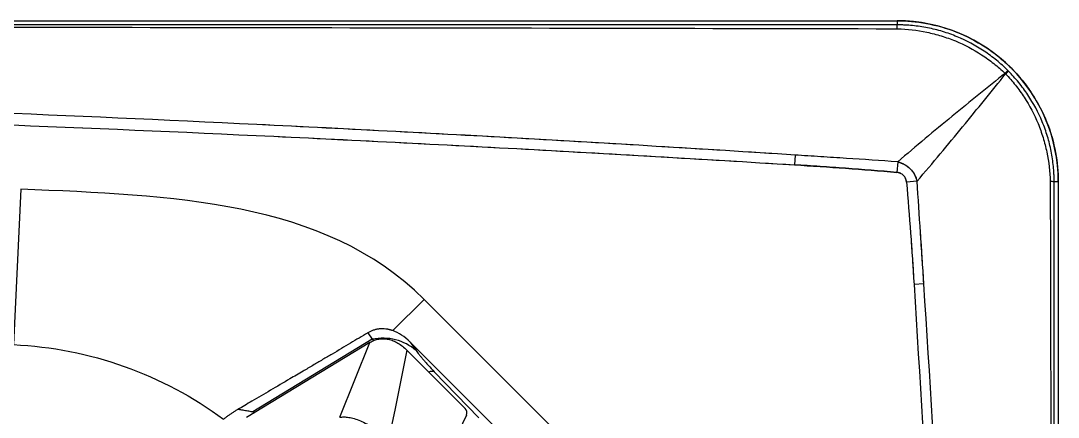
# Model space of a CAD drawing. Extents: x 409 to 498, y 628 to 778.
# Drawn here: x 479.38 to 498.04, y 727.3 to 734.44 of the extents above; entities that cross this region are included whole.
import ezdxf

# ---------------------------------------------------------------- set-up
doc = ezdxf.new("R2010")
doc.units = 0
doc.header["$MEASUREMENT"] = 0
doc.layers.add('1', color=4, linetype='Continuous')
doc.layers.add('GEOMETRY', color=4, linetype='Continuous', lineweight=25)

# ---------------------------------------------------------------- blocks, each defined once
blk = doc.blocks.new('2026_PULSE')
at = {"layer": 'GEOMETRY'}
for p, q in [((2.898, 89.48), (86.562, 89.48)), ((86.562, 89.48), (86.562, 89.406)), ((84.726, 87.063), (84.715, 86.887)), ((86.573, 86.942), (86.556, 86.751)), ((86.921, 86.594), (86.73, 86.576)), ((89.46, 86.582), (89.386, 86.582)), ((89.46, 86.582), (89.386, 86.582)), ((89.46, 86.582), (89.46, 2.918)), ((70.802, 86.45), (70.67, 83.652)), ((87.043, 84.746), (86.867, 84.735)), ((78.055, 84.467), (77.492, 83.904)), ((78.055, 84.467), (84.447, 78.075)), ((77.042, 83.863), (77.123, 83.748)), ((77.082, 83.692), (74.86, 82.339)), ((77.123, 83.748), (74.973, 82.44)), ((76.541, 82.344), (77.082, 83.692)), ((77.804, 83.698), (83.678, 77.824)), ((77.804, 83.698), (77.913, 83.545)), ((77.747, 83.551), (77.533, 82.505)), ((78.793, 82.505), (77.747, 83.551)), ((78.239, 83.165), (79.039, 82.333)), ((77.533, 82.505), (77.424, 81.97)), ((74.973, 82.44), (75.011, 82.431)), ((78.816, 82.38), (78.562, 81.858))]:
    blk.add_line(p, q, dxfattribs=at)
for centre, radius, start, end in [((86.562, 86.582), 2.898, 0, 90), ((85.955, 89.34), 0.61, 359.5949, 6.2913), ((89.016, 88.03), 0.718, 129.7511, 135.4166), ((88.01, 89.036), 0.718, 314.5835, 320.2475), ((89.319, 85.975), 0.611, 83.7105, 90.405), ((77.316, 82.861), 0.907, 48.8651, 102.2481), ((78.196, 83.011), 0.159, 74.3834, 111.2971)]:
    blk.add_arc(centre, radius, start, end, dxfattribs=at)
for centre, major_axis, ratio, start_param, end_param in [((77.456, 82.49), (-0.221, 1.44), 0.581848, 5.612669, 5.984135), ((78.729, 82.432), (-0.0403, 0.0964), 0.922034, 3.82448, 5.131504)]:
    blk.add_ellipse(centre, major_axis=major_axis, ratio=ratio, start_param=start_param, end_param=end_param, dxfattribs=at)
for points, knots in [([(86.562, 89.406), (86.535, 89.406), (86.508, 89.406), (86.453, 89.406), (86.371, 89.406), (86.181, 89.406), (85.799, 89.406), (85.037, 89.406), (83.512, 89.406), (82.205, 89.406), (79.59, 89.406), (77.847, 89.406), (72.618, 89.405), (69.132, 89.405), (58.674, 89.404), (51.702, 89.404), (37.758, 89.404), (30.786, 89.404), (20.328, 89.405), (16.842, 89.405), (11.613, 89.406), (9.87, 89.406), (7.255, 89.406), (5.948, 89.406), (4.423, 89.406), (3.661, 89.406), (3.279, 89.406), (3.089, 89.406), (3.007, 89.406), (2.952, 89.406), (2.925, 89.406), (2.898, 89.406)], [0, 0, 0, 0, 0.000977, 0.000977, 0.001953, 0.003906, 0.007812, 0.015625, 0.03125, 0.0625, 0.0625, 0.125, 0.125, 0.25, 0.25, 0.5, 0.5, 0.75, 0.75, 0.875, 0.875, 0.9375, 0.9375, 0.96875, 0.984375, 0.992187, 0.996094, 0.998047, 0.999023, 0.999023, 1, 1, 1, 1]), ([(86.562, 89.406), (86.535, 89.406), (86.508, 89.406), (86.453, 89.406), (86.371, 89.406), (86.181, 89.406), (85.799, 89.406), (85.037, 89.406), (83.512, 89.406), (82.205, 89.406), (79.59, 89.406), (77.847, 89.406), (72.618, 89.405), (69.132, 89.405), (58.674, 89.404), (51.702, 89.404), (37.758, 89.404), (30.786, 89.404), (20.328, 89.405), (16.842, 89.405), (11.613, 89.406), (9.87, 89.406), (7.255, 89.406), (5.948, 89.406), (4.423, 89.406), (3.661, 89.406), (3.279, 89.406), (3.089, 89.406), (3.007, 89.406), (2.952, 89.406), (2.925, 89.406), (2.898, 89.406)], [0, 0, 0, 0, 0.000977, 0.000977, 0.001953, 0.003906, 0.007812, 0.015625, 0.03125, 0.0625, 0.0625, 0.125, 0.125, 0.25, 0.25, 0.5, 0.5, 0.75, 0.75, 0.875, 0.875, 0.9375, 0.9375, 0.96875, 0.984375, 0.992187, 0.996094, 0.998047, 0.999023, 0.999023, 1, 1, 1, 1]), ([(2.948, 89.337), (2.951, 89.337), (2.954, 89.337), (2.961, 89.337), (2.971, 89.337), (2.995, 89.337), (3.043, 89.337), (3.138, 89.337), (3.328, 89.337), (3.709, 89.338), (4.471, 89.34), (5.994, 89.343), (7.3, 89.346), (9.911, 89.351), (11.652, 89.354), (16.875, 89.363), (20.357, 89.368), (27.321, 89.376), (30.803, 89.378), (37.766, 89.382), (41.248, 89.382), (48.212, 89.382), (51.694, 89.382), (58.657, 89.378), (62.139, 89.376), (69.103, 89.368), (72.585, 89.363), (79.549, 89.351), (83.031, 89.344), (86.512, 89.337)], [0, 0, 0, 0, 0.000122, 0.000122, 0.000244, 0.000488, 0.000977, 0.001953, 0.003906, 0.007813, 0.015625, 0.03125, 0.0625, 0.0625, 0.125, 0.125, 0.25, 0.25, 0.375, 0.375, 0.5, 0.5, 0.625, 0.625, 0.75, 0.75, 0.875, 0.875, 1, 1, 1, 1]), ([(2.948, 89.337), (2.951, 89.337), (2.954, 89.337), (2.961, 89.337), (2.971, 89.337), (2.995, 89.337), (3.043, 89.337), (3.138, 89.337), (3.328, 89.337), (3.709, 89.338), (4.471, 89.34), (5.994, 89.343), (7.3, 89.346), (9.911, 89.351), (11.652, 89.354), (16.875, 89.363), (20.357, 89.368), (27.321, 89.376), (30.803, 89.378), (37.766, 89.382), (41.248, 89.382), (48.212, 89.382), (51.694, 89.382), (58.657, 89.378), (62.139, 89.376), (69.103, 89.368), (72.585, 89.363), (79.549, 89.351), (83.031, 89.344), (86.512, 89.337)], [0, 0, 0, 0, 0.000122, 0.000122, 0.000244, 0.000488, 0.000977, 0.001953, 0.003906, 0.007813, 0.015625, 0.03125, 0.0625, 0.0625, 0.125, 0.125, 0.25, 0.25, 0.375, 0.375, 0.5, 0.5, 0.625, 0.625, 0.75, 0.75, 0.875, 0.875, 1, 1, 1, 1]), ([(86.562, 89.48), (86.733, 89.48), (86.91, 89.465), (87.269, 89.399), (87.45, 89.347), (87.807, 89.206), (87.982, 89.116), (88.231, 88.954), (88.311, 88.895), (88.466, 88.769), (88.54, 88.702), (88.682, 88.561), (88.749, 88.486), (88.875, 88.331), (88.933, 88.251), (89.096, 88.002), (89.186, 87.827), (89.327, 87.471), (89.378, 87.289), (89.445, 86.93), (89.46, 86.753), (89.46, 86.582)], [0, 0, 0, 0, 0.125, 0.125, 0.25, 0.25, 0.375, 0.375, 0.4375, 0.4375, 0.5, 0.5, 0.5625, 0.5625, 0.625, 0.625, 0.75, 0.75, 0.875, 0.875, 1, 1, 1, 1]), ([(88.557, 88.582), (88.491, 88.648), (88.422, 88.71), (88.314, 88.798), (88.277, 88.827), (88.203, 88.882), (88.165, 88.908), (87.973, 89.036), (87.811, 89.122), (87.598, 89.21), (87.555, 89.227), (87.468, 89.258), (87.424, 89.273), (87.291, 89.313), (87.201, 89.335), (87.021, 89.371), (86.93, 89.384), (86.793, 89.398), (86.747, 89.401), (86.678, 89.404), (86.655, 89.405), (86.608, 89.406), (86.585, 89.407), (86.562, 89.406)], [0, 0, 0, 0, 0.125, 0.125, 0.1875, 0.1875, 0.25, 0.25, 0.5, 0.5, 0.5625, 0.5625, 0.625, 0.625, 0.75, 0.75, 0.875, 0.875, 0.9375, 0.9375, 0.96875, 0.96875, 1, 1, 1, 1]), ([(86.512, 89.337), (86.515, 89.337), (86.517, 89.336), (86.521, 89.336), (86.528, 89.336), (86.543, 89.336), (86.557, 89.335), (86.566, 89.335)], [0, 0, 0, 0, 0.125, 0.125, 0.25, 0.5, 1, 1, 1, 1]), ([(86.512, 89.337), (86.515, 89.337), (86.517, 89.336), (86.521, 89.336), (86.528, 89.336), (86.543, 89.336), (86.557, 89.335), (86.566, 89.335)], [0, 0, 0, 0, 0.125, 0.125, 0.25, 0.5, 1, 1, 1, 1]), ([(86.566, 89.335), (86.746, 89.331), (86.923, 89.31), (87.184, 89.256), (87.271, 89.233), (87.399, 89.194), (87.442, 89.18), (87.527, 89.149), (87.569, 89.133), (87.775, 89.048), (87.932, 88.965), (88.12, 88.844), (88.157, 88.818), (88.23, 88.766), (88.266, 88.739), (88.371, 88.655), (88.439, 88.596), (88.504, 88.534)], [0, 0, 0, 0, 0.25, 0.25, 0.375, 0.375, 0.4375, 0.4375, 0.5, 0.5, 0.75, 0.75, 0.8125, 0.8125, 0.875, 0.875, 1, 1, 1, 1]), ([(86.566, 89.335), (86.746, 89.331), (86.923, 89.31), (87.184, 89.256), (87.271, 89.233), (87.399, 89.194), (87.442, 89.18), (87.527, 89.149), (87.569, 89.133), (87.775, 89.048), (87.932, 88.965), (88.12, 88.844), (88.157, 88.818), (88.23, 88.766), (88.266, 88.739), (88.371, 88.655), (88.439, 88.596), (88.504, 88.534)], [0, 0, 0, 0, 0.25, 0.25, 0.375, 0.375, 0.4375, 0.4375, 0.5, 0.5, 0.75, 0.75, 0.8125, 0.8125, 0.875, 0.875, 1, 1, 1, 1]), ([(88.504, 88.534), (88.349, 88.407), (88.192, 88.28), (87.874, 88.023), (87.714, 87.893), (87.391, 87.629), (87.228, 87.495), (86.902, 87.222), (86.738, 87.083), (86.573, 86.942)], [0, 0, 0, 0, 0.25, 0.25, 0.5, 0.5, 0.75, 0.75, 1, 1, 1, 1]), ([(88.504, 88.534), (88.349, 88.407), (88.192, 88.28), (87.874, 88.023), (87.714, 87.893), (87.391, 87.629), (87.228, 87.495), (86.902, 87.222), (86.738, 87.083), (86.573, 86.942)], [0, 0, 0, 0, 0.25, 0.25, 0.5, 0.5, 0.75, 0.75, 1, 1, 1, 1]), ([(86.921, 86.594), (87.063, 86.758), (87.202, 86.922), (87.475, 87.249), (87.609, 87.411), (87.873, 87.734), (88.003, 87.895), (88.26, 88.212), (88.387, 88.369), (88.514, 88.524)], [0, 0, 0, 0, 0.25, 0.25, 0.5, 0.5, 0.75, 0.75, 1, 1, 1, 1]), ([(86.921, 86.594), (87.063, 86.758), (87.202, 86.922), (87.475, 87.249), (87.609, 87.411), (87.873, 87.734), (88.003, 87.895), (88.26, 88.212), (88.387, 88.369), (88.514, 88.524)], [0, 0, 0, 0, 0.25, 0.25, 0.5, 0.5, 0.75, 0.75, 1, 1, 1, 1]), ([(88.514, 88.524), (88.576, 88.459), (88.635, 88.392), (88.719, 88.286), (88.746, 88.25), (88.798, 88.177), (88.823, 88.14), (88.945, 87.953), (89.028, 87.795), (89.113, 87.589), (89.129, 87.547), (89.159, 87.462), (89.174, 87.42), (89.213, 87.291), (89.236, 87.205), (89.29, 86.943), (89.311, 86.766), (89.315, 86.586)], [0, 0, 0, 0, 0.125, 0.125, 0.1875, 0.1875, 0.25, 0.25, 0.5, 0.5, 0.5625, 0.5625, 0.625, 0.625, 0.75, 0.75, 1, 1, 1, 1]), ([(88.514, 88.524), (88.576, 88.459), (88.635, 88.392), (88.719, 88.286), (88.746, 88.25), (88.798, 88.177), (88.823, 88.14), (88.945, 87.953), (89.028, 87.795), (89.113, 87.589), (89.129, 87.547), (89.159, 87.462), (89.174, 87.42), (89.213, 87.291), (89.236, 87.205), (89.29, 86.943), (89.311, 86.766), (89.315, 86.586)], [0, 0, 0, 0, 0.125, 0.125, 0.1875, 0.1875, 0.25, 0.25, 0.5, 0.5, 0.5625, 0.5625, 0.625, 0.625, 0.75, 0.75, 1, 1, 1, 1]), ([(88.557, 88.582), (88.557, 88.581), (88.559, 88.579), (88.561, 88.578), (88.562, 88.577)], [0, 0, 0, 0, 0.5, 1, 1, 1, 1]), ([(89.386, 86.582), (89.386, 86.588), (89.386, 86.594), (89.386, 86.605), (89.386, 86.623), (89.385, 86.663), (89.384, 86.698), (89.381, 86.767), (89.377, 86.813), (89.364, 86.951), (89.351, 87.041), (89.315, 87.222), (89.293, 87.311), (89.253, 87.444), (89.238, 87.488), (89.207, 87.576), (89.19, 87.619), (89.102, 87.832), (89.016, 87.993), (88.888, 88.185), (88.862, 88.223), (88.807, 88.297), (88.778, 88.334), (88.69, 88.442), (88.627, 88.511), (88.562, 88.577)], [0, 0, 0, 0, 0.007812, 0.007812, 0.015625, 0.03125, 0.0625, 0.0625, 0.125, 0.125, 0.25, 0.25, 0.375, 0.375, 0.4375, 0.4375, 0.5, 0.5, 0.75, 0.75, 0.8125, 0.8125, 0.875, 0.875, 1, 1, 1, 1]), ([(84.726, 87.063), (83.061, 87.171), (81.397, 87.272), (78.066, 87.46), (76.401, 87.547), (71.403, 87.789), (68.07, 87.922), (63.07, 88.08), (61.403, 88.127), (58.068, 88.206), (56.4, 88.238), (51.398, 88.317), (44.728, 88.369), (38.058, 88.317), (33.056, 88.238), (31.388, 88.206), (28.054, 88.127), (26.387, 88.08), (21.387, 87.921), (18.054, 87.788), (11.392, 87.467), (8.062, 87.279), (4.734, 87.063)], [0, 0, 0, 0, 0.0625, 0.0625, 0.125, 0.125, 0.25, 0.25, 0.3125, 0.3125, 0.375, 0.375, 0.5, 0.625, 0.625, 0.6875, 0.6875, 0.75, 0.75, 0.875, 0.875, 1, 1, 1, 1]), ([(84.726, 87.063), (78.068, 87.495), (71.404, 87.816), (61.403, 88.133), (58.068, 88.212), (51.398, 88.317), (48.063, 88.343), (41.393, 88.343), (38.058, 88.317), (31.388, 88.212), (28.053, 88.133), (18.053, 87.816), (11.391, 87.495), (4.734, 87.063)], [0, 0, 0, 0, 0.50835, 0.50835, 0.762525, 0.762525, 1.016701, 1.016701, 1.270876, 1.270876, 1.525051, 1.525051, 2.033401, 2.033401, 2.033401, 2.033401]), ([(4.745, 86.887), (8.073, 87.095), (11.402, 87.276), (18.063, 87.584), (21.394, 87.711), (26.393, 87.863), (28.059, 87.907), (31.393, 87.983), (33.06, 88.015), (38.061, 88.09), (44.728, 88.14), (51.396, 88.09), (58.064, 87.99), (61.398, 87.914), (68.063, 87.711), (71.395, 87.584), (76.391, 87.353), (78.057, 87.269), (81.386, 87.088), (83.051, 86.991), (84.715, 86.887)], [0, 0, 0, 0, 0.125, 0.125, 0.25, 0.25, 0.3125, 0.3125, 0.375, 0.375, 0.5, 0.625, 0.625, 0.75, 0.75, 0.875, 0.875, 0.9375, 0.9375, 1, 1, 1, 1]), ([(4.745, 86.887), (11.401, 87.303), (18.062, 87.61), (28.059, 87.914), (31.393, 87.989), (38.061, 88.09), (41.395, 88.115), (48.062, 88.115), (51.396, 88.09), (58.064, 87.99), (61.398, 87.914), (71.396, 87.61), (78.058, 87.303), (84.715, 86.887)], [0.216375, 0.216375, 0.216375, 0.216375, 0.723368, 0.723368, 0.976864, 0.976864, 1.230361, 1.230361, 1.483857, 1.483857, 1.737354, 1.737354, 2.244347, 2.244347, 2.244347, 2.244347]), ([(86.573, 86.942), (86.266, 86.963), (85.958, 86.983), (85.496, 87.013), (85.342, 87.023), (85.111, 87.038), (85.034, 87.043), (84.88, 87.053), (84.803, 87.058), (84.726, 87.063)], [0, 0, 0, 0, 0.5, 0.5, 0.75, 0.75, 0.875, 0.875, 1, 1, 1, 1]), ([(86.573, 86.942), (86.266, 86.963), (85.958, 86.983), (85.342, 87.023), (85.034, 87.043), (84.726, 87.063)], [0, 0, 0, 0, 0.02351789, 0.02351789, 0.04703579, 0.04703579, 0.04703579, 0.04703579]), ([(86.556, 86.751), (86.25, 86.778), (85.943, 86.802), (85.482, 86.836), (85.329, 86.847), (85.022, 86.868), (84.868, 86.878), (84.715, 86.887)], [0, 0, 0, 0, 0.5, 0.5, 0.75, 0.75, 1, 1, 1, 1]), ([(86.573, 86.942), (86.594, 86.937), (86.615, 86.93), (86.655, 86.915), (86.674, 86.906), (86.712, 86.885), (86.73, 86.873), (86.765, 86.847), (86.781, 86.833), (86.812, 86.802), (86.826, 86.785), (86.852, 86.751), (86.864, 86.733), (86.885, 86.695), (86.894, 86.675), (86.91, 86.635), (86.916, 86.614), (86.921, 86.594)], [0, 0, 0, 0, 0.125, 0.125, 0.25, 0.25, 0.375, 0.375, 0.5, 0.5, 0.625, 0.625, 0.75, 0.75, 0.875, 0.875, 1, 1, 1, 1]), ([(86.581, 86.939), (86.619, 86.926), (86.698, 86.9), (86.801, 86.821), (86.882, 86.717), (86.908, 86.635), (86.921, 86.594)], [0, 0, 0, 0, 0.238446, 0.49195, 0.745604, 1, 1, 1, 1]), ([(86.73, 86.576), (86.729, 86.588), (86.728, 86.599), (86.722, 86.621), (86.719, 86.631), (86.71, 86.652), (86.705, 86.662), (86.692, 86.681), (86.685, 86.689), (86.669, 86.705), (86.66, 86.713), (86.642, 86.725), (86.632, 86.73), (86.601, 86.743), (86.579, 86.749), (86.556, 86.751)], [0, 0, 0, 0, 0.125, 0.125, 0.25, 0.25, 0.375, 0.375, 0.5, 0.5, 0.625, 0.625, 0.75, 0.75, 1, 1, 1, 1]), ([(86.73, 86.576), (86.73, 86.58), (86.729, 86.586), (86.728, 86.596), (86.726, 86.606), (86.724, 86.615), (86.721, 86.624), (86.718, 86.633), (86.711, 86.649), (86.699, 86.672), (86.678, 86.698), (86.652, 86.72), (86.627, 86.733), (86.606, 86.741), (86.59, 86.745), (86.574, 86.749), (86.562, 86.75), (86.556, 86.751)], [0, 0, 0, 0, 0.037305, 0.073986, 0.110111, 0.145748, 0.180971, 0.215856, 0.250478, 0.376703, 0.500427, 0.623853, 0.74978, 0.810474, 0.872146, 0.935197, 1, 1, 1, 1]), ([(86.73, 86.576), (86.758, 86.27), (86.782, 85.963), (86.816, 85.503), (86.827, 85.349), (86.848, 85.042), (86.857, 84.889), (86.867, 84.735)], [0, 0, 0, 0, 0.5, 0.5, 0.75, 0.75, 1, 1, 1, 1]), ([(87.043, 84.746), (87.038, 84.823), (87.033, 84.9), (87.023, 85.054), (87.018, 85.131), (87.003, 85.362), (86.992, 85.516), (86.962, 85.978), (86.942, 86.286), (86.921, 86.594)], [0, 0, 0, 0, 0.125, 0.125, 0.25, 0.25, 0.5, 0.5, 1, 1, 1, 1]), ([(87.043, 84.746), (87.023, 85.054), (87.003, 85.362), (86.962, 85.978), (86.942, 86.286), (86.921, 86.594)], [0, 0, 0, 0, 0.0235106, 0.0235106, 0.04702121, 0.04702121, 0.04702121, 0.04702121]), ([(89.386, 2.918), (89.386, 2.945), (89.386, 2.973), (89.386, 3.027), (89.386, 3.109), (89.386, 3.299), (89.386, 3.681), (89.386, 4.443), (89.386, 5.968), (89.386, 7.276), (89.386, 9.89), (89.385, 11.633), (89.385, 16.862), (89.385, 20.348), (89.384, 30.806), (89.384, 37.778), (89.384, 51.722), (89.384, 58.694), (89.385, 69.152), (89.385, 72.638), (89.385, 77.867), (89.386, 79.61), (89.386, 82.225), (89.386, 83.532), (89.386, 85.057), (89.386, 85.82), (89.386, 86.201), (89.386, 86.392), (89.386, 86.473), (89.386, 86.528), (89.386, 86.555), (89.386, 86.582)], [0, 0, 0, 0, 0.000977, 0.000977, 0.001953, 0.003906, 0.007812, 0.015625, 0.03125, 0.0625, 0.0625, 0.125, 0.125, 0.25, 0.25, 0.5, 0.5, 0.75, 0.75, 0.875, 0.875, 0.9375, 0.9375, 0.96875, 0.984375, 0.992187, 0.996094, 0.998047, 0.999023, 0.999023, 1, 1, 1, 1]), ([(89.386, 2.918), (89.386, 2.945), (89.386, 2.973), (89.386, 3.027), (89.386, 3.109), (89.386, 3.299), (89.386, 3.681), (89.386, 4.443), (89.386, 5.968), (89.386, 7.276), (89.386, 9.89), (89.385, 11.633), (89.385, 16.862), (89.385, 20.348), (89.384, 30.806), (89.384, 37.778), (89.384, 51.722), (89.384, 58.694), (89.385, 69.152), (89.385, 72.638), (89.385, 77.867), (89.386, 79.61), (89.386, 82.225), (89.386, 83.532), (89.386, 85.057), (89.386, 85.82), (89.386, 86.201), (89.386, 86.392), (89.386, 86.473), (89.386, 86.528), (89.386, 86.555), (89.386, 86.582)], [0, 0, 0, 0, 0.000977, 0.000977, 0.001953, 0.003906, 0.007812, 0.015625, 0.03125, 0.0625, 0.0625, 0.125, 0.125, 0.25, 0.25, 0.5, 0.5, 0.75, 0.75, 0.875, 0.875, 0.9375, 0.9375, 0.96875, 0.984375, 0.992187, 0.996094, 0.998047, 0.999023, 0.999023, 1, 1, 1, 1]), ([(89.316, 86.533), (89.317, 86.529), (89.316, 86.526), (89.316, 86.519), (89.316, 86.509), (89.317, 86.485), (89.317, 86.437), (89.317, 86.342), (89.317, 86.152), (89.318, 85.771), (89.32, 85.009), (89.323, 83.486), (89.326, 82.18), (89.331, 79.569), (89.334, 77.828), (89.343, 72.605), (89.348, 69.123), (89.355, 62.16), (89.358, 58.678), (89.361, 51.714), (89.362, 48.232), (89.362, 41.268), (89.361, 37.786), (89.358, 30.823), (89.355, 27.341), (89.348, 20.377), (89.343, 16.895), (89.331, 9.931), (89.324, 6.45), (89.316, 2.968)], [0, 0, 0, 0, 0.000122, 0.000122, 0.000244, 0.000488, 0.000977, 0.001953, 0.003906, 0.007813, 0.015625, 0.03125, 0.0625, 0.0625, 0.125, 0.125, 0.25, 0.25, 0.375, 0.375, 0.5, 0.5, 0.625, 0.625, 0.75, 0.75, 0.875, 0.875, 1, 1, 1, 1]), ([(89.316, 86.533), (89.317, 86.529), (89.316, 86.526), (89.316, 86.519), (89.316, 86.509), (89.317, 86.485), (89.317, 86.437), (89.317, 86.342), (89.317, 86.152), (89.318, 85.771), (89.32, 85.009), (89.323, 83.486), (89.326, 82.18), (89.331, 79.569), (89.334, 77.828), (89.343, 72.605), (89.348, 69.123), (89.355, 62.16), (89.358, 58.678), (89.361, 51.714), (89.362, 48.232), (89.362, 41.268), (89.361, 37.786), (89.358, 30.823), (89.355, 27.341), (89.348, 20.377), (89.343, 16.895), (89.331, 9.931), (89.324, 6.45), (89.316, 2.968)], [0, 0, 0, 0, 0.000122, 0.000122, 0.000244, 0.000488, 0.000977, 0.001953, 0.003906, 0.007813, 0.015625, 0.03125, 0.0625, 0.0625, 0.125, 0.125, 0.25, 0.25, 0.375, 0.375, 0.5, 0.5, 0.625, 0.625, 0.75, 0.75, 0.875, 0.875, 1, 1, 1, 1]), ([(86.867, 84.735), (87.075, 81.407), (87.256, 78.078), (87.564, 71.417), (87.691, 68.086), (87.843, 63.087), (87.887, 61.421), (87.963, 58.087), (87.994, 56.42), (88.07, 51.42), (88.12, 44.752), (88.07, 38.084), (87.969, 31.416), (87.894, 28.083), (87.691, 21.417), (87.564, 18.085), (87.333, 13.089), (87.249, 11.424), (87.068, 8.094), (86.971, 6.43), (86.867, 4.765)], [0, 0, 0, 0, 0.125, 0.125, 0.25, 0.25, 0.3125, 0.3125, 0.375, 0.375, 0.5, 0.625, 0.625, 0.75, 0.75, 0.875, 0.875, 0.9375, 0.9375, 1, 1, 1, 1]), ([(86.867, 84.735), (87.283, 78.079), (87.59, 71.419), (87.894, 61.421), (87.969, 58.087), (88.07, 51.42), (88.095, 48.086), (88.095, 41.418), (88.07, 38.084), (87.969, 31.416), (87.894, 28.083), (87.59, 18.084), (87.283, 11.422), (86.867, 4.765)], [0.216375, 0.216375, 0.216375, 0.216375, 0.723368, 0.723368, 0.976864, 0.976864, 1.230361, 1.230361, 1.483857, 1.483857, 1.737354, 1.737354, 2.244347, 2.244347, 2.244347, 2.244347]), ([(87.043, 4.755), (87.151, 6.419), (87.252, 8.084), (87.44, 11.414), (87.527, 13.08), (87.768, 18.077), (87.901, 21.41), (88.06, 26.41), (88.106, 28.078), (88.185, 31.412), (88.218, 33.08), (88.297, 38.082), (88.349, 44.752), (88.297, 51.422), (88.218, 56.424), (88.185, 58.092), (88.106, 61.426), (88.06, 63.093), (87.901, 68.093), (87.768, 71.426), (87.447, 78.088), (87.259, 81.418), (87.043, 84.746)], [0, 0, 0, 0, 0.0625, 0.0625, 0.125, 0.125, 0.25, 0.25, 0.3125, 0.3125, 0.375, 0.375, 0.5, 0.625, 0.625, 0.6875, 0.6875, 0.75, 0.75, 0.875, 0.875, 1, 1, 1, 1]), ([(87.043, 4.755), (87.474, 11.412), (87.796, 18.076), (88.113, 28.077), (88.192, 31.412), (88.297, 38.082), (88.323, 41.417), (88.323, 48.087), (88.297, 51.422), (88.192, 58.092), (88.113, 61.427), (87.795, 71.427), (87.474, 78.089), (87.043, 84.746)], [0, 0, 0, 0, 0.50835, 0.50835, 0.762525, 0.762525, 1.016701, 1.016701, 1.270876, 1.270876, 1.525051, 1.525051, 2.033401, 2.033401, 2.033401, 2.033401]), ([(77.042, 83.863), (76.99, 83.833), (76.886, 83.77), (76.728, 83.676), (76.566, 83.58), (76.4, 83.481), (76.229, 83.381), (76.055, 83.278), (75.859, 83.162), (75.604, 83.013), (75.297, 82.832), (74.985, 82.649), (74.79, 82.535), (74.707, 82.486)], [0, 0, 0, 0, 0.066599, 0.134807, 0.204626, 0.276054, 0.349092, 0.423741, 0.5, 0.600674, 0.749984, 0.893777, 1, 1, 1, 1]), ([(77.492, 83.904), (77.487, 83.906), (77.478, 83.909), (77.464, 83.913), (77.45, 83.917), (77.436, 83.921), (77.422, 83.924), (77.408, 83.927), (77.394, 83.929), (77.381, 83.931), (77.351, 83.935), (77.306, 83.938), (77.257, 83.935), (77.22, 83.93), (77.194, 83.925), (77.168, 83.918), (77.142, 83.91), (77.116, 83.901), (77.091, 83.89), (77.066, 83.877), (77.05, 83.868), (77.042, 83.863)], [0, 0, 0, 0, 0.027777, 0.055524, 0.083253, 0.110977, 0.138707, 0.166454, 0.194231, 0.222049, 0.24992, 0.373427, 0.499793, 0.558306, 0.617824, 0.678422, 0.740173, 0.803144, 0.867399, 0.932999, 1, 1, 1, 1]), ([(77.082, 83.692), (77.108, 83.706), (77.157, 83.732), (77.24, 83.754), (77.326, 83.761), (77.413, 83.75), (77.5, 83.724), (77.586, 83.681), (77.67, 83.623), (77.721, 83.575), (77.747, 83.551)], [0, 0, 0, 0, 0.141313, 0.273868, 0.398783, 0.51844, 0.635542, 0.752967, 0.873573, 1, 1, 1, 1]), ([(77.123, 83.748), (77.123, 83.748), (77.134, 83.742), (77.145, 83.735), (77.156, 83.728)], [0, 0, 0, 0, 0.000038, 1, 1, 1, 1]), ([(77.913, 83.545), (77.928, 83.523), (77.946, 83.499), (77.977, 83.459), (77.989, 83.445), (78.013, 83.416), (78.025, 83.401), (78.053, 83.369), (78.067, 83.352), (78.09, 83.326), (78.098, 83.317), (78.114, 83.299), (78.122, 83.29), (78.164, 83.244), (78.2, 83.205), (78.239, 83.165)], [0, 0, 0, 0, 0.25, 0.25, 0.375, 0.375, 0.5, 0.5, 0.625, 0.625, 0.6875, 0.6875, 0.75, 0.75, 1, 1, 1, 1]), ([(74.707, 82.486), (74.699, 82.481), (74.682, 82.471), (74.658, 82.456), (74.634, 82.441), (74.609, 82.425), (74.586, 82.409), (74.562, 82.393), (74.539, 82.376), (74.515, 82.36), (74.493, 82.343), (74.47, 82.326), (74.456, 82.315), (74.449, 82.309)], [0, 0, 0, 0, 0.090324, 0.181194, 0.272469, 0.364002, 0.455646, 0.547254, 0.638694, 0.72983, 0.820522, 0.910624, 1, 1, 1, 1]), ([(74.973, 82.44), (74.971, 82.44), (74.962, 82.442), (74.925, 82.448), (74.862, 82.459), (74.783, 82.473), (74.731, 82.482), (74.707, 82.486)], [0.93488762, 0.93488762, 0.93488762, 0.93488762, 0.93554688, 0.9375, 0.9453125, 0.953125, 0.95984785, 0.95984785, 0.95984785, 0.95984785]), ([(76.541, 82.344), (76.565, 82.348), (76.612, 82.354), (76.699, 82.345), (76.799, 82.322), (76.91, 82.282), (77.03, 82.227), (77.158, 82.156), (77.292, 82.07), (77.379, 82.004), (77.424, 81.97)], [0, 0, 0, 0, 0.1060913, 0.216747, 0.3320356, 0.4525106, 0.5788195, 0.7118984, 0.8524035, 1, 1, 1, 1])]:
    blk.add_open_spline(points, degree=3, knots=knots, dxfattribs=at)
for points in [[(88.514, 88.524), (88.511, 88.528), (88.507, 88.531), (88.504, 88.534)], [(88.514, 88.524), (88.511, 88.528), (88.507, 88.531), (88.504, 88.534)], [(88.557, 88.582), (88.558, 88.58), (88.56, 88.578), (88.562, 88.577)], [(84.715, 86.887), (85.329, 86.849), (85.943, 86.805), (86.556, 86.751)], [(86.73, 86.576), (86.785, 85.964), (86.829, 85.35), (86.867, 84.735)], [(89.315, 86.586), (89.316, 86.568), (89.316, 86.55), (89.316, 86.533)], [(89.315, 86.586), (89.316, 86.568), (89.316, 86.55), (89.316, 86.533)], [(78.055, 84.467), (76.26, 86.262), (73.482, 86.335), (70.802, 86.45)], [(78.055, 84.467), (76.26, 86.262), (73.482, 86.335), (70.802, 86.45)], [(70.67, 83.652), (72.042, 83.588), (73.356, 83.117), (74.449, 82.309)]]:
    blk.add_open_spline(points, degree=3, dxfattribs=at)

msp = doc.modelspace()

# ---------------------------------------------------------------- block references
at = {"layer": '1'}
msp.add_blockref('2026_PULSE', (408.577, 644.96), dxfattribs=at)

doc.saveas('drawing.dxf')
